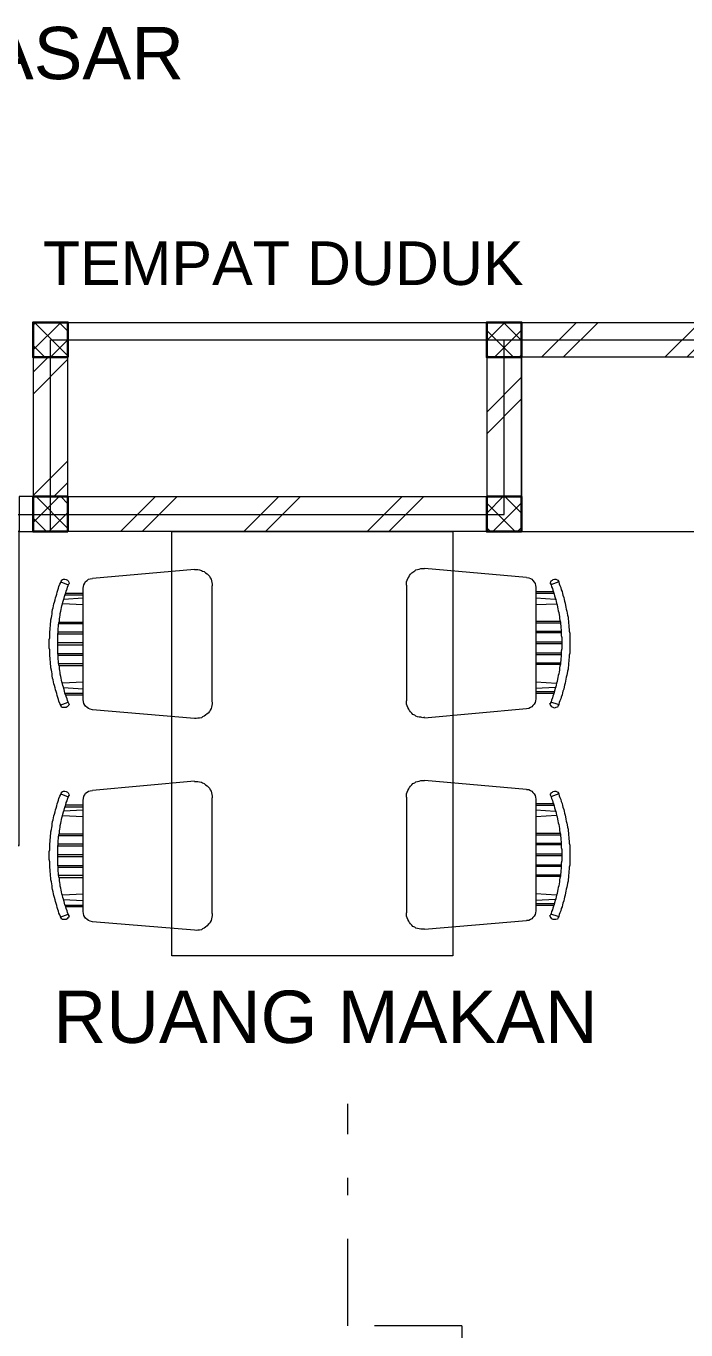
# Model space of a CAD drawing. Header units: millimetres. Extents: x -10 to 1564, y -8 to 383.
# Drawn here: x 0.03 to 3.82, y 49.57 to 57.05 of the extents above; entities that cross this region are included whole.
import ezdxf

# ---------------------------------------------------------------- set-up
doc = ezdxf.new("R2010")
doc.units = ezdxf.units.MM
doc.header["$MEASUREMENT"] = 0
doc.linetypes.add('DASHDOT', pattern=[1, 0.5, -0.25, 0, -0.25])
for name, color, linetype, lineweight in [('ars', 11, 'Continuous', 0), ('FUR', 141, 'Continuous', 15), ('KOL', 1, 'Continuous', 30), ('KOLOM', 4, 'Continuous', 9), ('KUSEN', 6, 'Continuous', 15), ('LAN', 7, 'Continuous', 9), ('not', 7, 'Continuous', 20), ('SANITAIR', 15, 'Continuous', 9), ('tem', 5, 'Continuous', 20)]:
    doc.layers.add(name, color=color, linetype=linetype, lineweight=lineweight)
doc.layers.add('AS', color=1, linetype='Continuous', lineweight=5, plot=False)
doc.styles.get("Standard").update_dxf_attribs({"font": 'arial.ttf'})
pattern_1 = [(45, (0.07503, 58.59886), (-0.353553, 0.353553), []), (45, (0.20003, 58.59886), (-0.353553, 0.353553), [])]

# ---------------------------------------------------------------- blocks, each defined once
blk = doc.blocks.new('P-90')
at = {"layer": 'KUSEN'}
blk.add_lwpolyline([(374.6908, -21.5979), (374.7408, -21.5979), (374.7408, -22.4979), (374.6908, -22.4979)], close=True, dxfattribs=at)
at = {"layer": 'KUSEN', "lineweight": 9}
for points in [[(373.8008, -22.4979), (373.8408, -22.4979), (373.8408, -22.5979), (373.8008, -22.5979)], [(374.7408, -22.4979), (374.7808, -22.4979), (374.7808, -22.5979), (374.7408, -22.5979)]]:
    blk.add_lwpolyline(points, close=True, dxfattribs=at)
at = {"layer": 'KUSEN'}
blk.add_arc((374.7408, -22.4979), 0.9, 90, 180, dxfattribs=at)
blk = doc.blocks.new('K 10.10')
at = {"layer": 'ars'}
h = blk.add_hatch(dxfattribs=at)
h.set_pattern_fill('_USER', color=256, scale=0.05, angle=45, double=1, pattern_type=0)
h.set_pattern_definition([(45, (1560.78834, 1375.80689), (-0.03535534, 0.03535534), []), (135, (1560.78834, 1375.80689), (-0.03535534, -0.03535534), [])])
h.paths.add_polyline_path([(1560.5383, 1380.4069), (1560.6383, 1380.4069), (1560.6383, 1380.5069), (1560.5383, 1380.5069)])
at = {"layer": 'KOL'}
blk.add_lwpolyline([(1560.5383, 1380.4069), (1560.6383, 1380.4069), (1560.6383, 1380.5069), (1560.5383, 1380.5069)], close=True, dxfattribs=at)
blk = doc.blocks.new('MEJA MAKAN')
at = {"layer": 'FUR'}
for points in [[(0.4025, 1.2167), (-0.4025, 1.2167)], [(-0.4025, 1.2167), (-0.4025, 0)], [(0.4025, 0), (0.4025, 1.2167)], [(-0.3372, 1.1429), (-0.6301, 1.1186)], [(-0.2863, 1.0956), (-0.2863, 1.1005), (-0.2875, 1.1053), (-0.2887, 1.1102), (-0.29, 1.115), (-0.2924, 1.1199), (-0.2948, 1.1235), (-0.2984, 1.1271), (-0.3008, 1.1308), (-0.3057, 1.1344), (-0.3093, 1.1368), (-0.3142, 1.1392), (-0.3178, 1.1416), (-0.3226, 1.1429), (-0.3275, 1.1429), (-0.3323, 1.1441), (-0.3372, 1.1429)], [(0.3214, 1.1404), (0.3166, 1.1404), (0.3117, 1.1404), (0.3069, 1.1392), (0.3021, 1.138), (0.2972, 1.1368), (0.2936, 1.1344), (0.2887, 1.132), (0.2851, 1.1283), (0.2815, 1.1247), (0.2791, 1.1211), (0.2766, 1.1174), (0.2742, 1.1126), (0.2718, 1.1077), (0.2706, 1.1029), (0.2706, 1.0981), (0.2706, 1.0932)], [(0.3214, 1.1404), (0.6144, 1.115)], [(-0.7185, 1.1114), (-0.7209, 1.1053), (-0.7234, 1.0993), (-0.7258, 1.0944), (-0.727, 1.0884), (-0.7294, 1.0835), (-0.7306, 1.0775), (-0.7318, 1.0726), (-0.7343, 1.0666), (-0.7355, 1.0605), (-0.7367, 1.0557), (-0.7391, 1.0496), (-0.7403, 1.0436), (-0.7415, 1.0387), (-0.7427, 1.0327), (-0.7439, 1.0266), (-0.7452, 1.0218), (-0.7452, 1.0157), (-0.7464, 1.0097), (-0.7476, 1.0048), (-0.7488, 0.9988), (-0.7488, 0.9927), (-0.75, 0.9867), (-0.75, 0.9818), (-0.7512, 0.9758), (-0.7512, 0.9697), (-0.7524, 0.9637), (-0.7524, 0.9588), (-0.7524, 0.9528), (-0.7524, 0.9467), (-0.7536, 0.9407), (-0.7536, 0.9358), (-0.7536, 0.9298), (-0.7536, 0.9237), (-0.7536, 0.9177), (-0.7524, 0.9128), (-0.7524, 0.9068), (-0.7524, 0.9007), (-0.7524, 0.8947), (-0.7512, 0.8898), (-0.7512, 0.8838), (-0.75, 0.8777), (-0.75, 0.8717), (-0.7488, 0.8668), (-0.7488, 0.8608), (-0.7476, 0.8547), (-0.7464, 0.8487), (-0.7452, 0.8438), (-0.7452, 0.8378), (-0.7439, 0.8317), (-0.7427, 0.8269), (-0.7415, 0.8208), (-0.7403, 0.8148), (-0.7391, 0.8099), (-0.7367, 0.8039), (-0.7355, 0.7978), (-0.7343, 0.793), (-0.7318, 0.7869), (-0.7306, 0.7809), (-0.7294, 0.776), (-0.727, 0.77), (-0.7258, 0.7651), (-0.7234, 0.7591), (-0.7209, 0.7542), (-0.7185, 0.7482)], [(-0.6967, 1.1017), (-0.6992, 1.0969), (-0.7016, 1.092), (-0.7028, 1.0872), (-0.7052, 1.0811), (-0.7064, 1.0763), (-0.7088, 1.0702), (-0.71, 1.0654), (-0.7113, 1.0605), (-0.7125, 1.0545), (-0.7149, 1.0496), (-0.7161, 1.0436), (-0.7173, 1.0387), (-0.7185, 1.0327), (-0.7197, 1.0278), (-0.7209, 1.023), (-0.7222, 1.0169), (-0.7222, 1.0121), (-0.7234, 1.0061), (-0.7246, 1.0012), (-0.7246, 0.9952), (-0.7258, 0.9903), (-0.727, 0.9843), (-0.727, 0.9794), (-0.7282, 0.9734), (-0.7282, 0.9685), (-0.7282, 0.9625), (-0.7294, 0.9564), (-0.7294, 0.9516), (-0.7294, 0.9455), (-0.7294, 0.9407), (-0.7294, 0.9346), (-0.7294, 0.9298), (-0.7294, 0.9237), (-0.7294, 0.9189), (-0.7294, 0.9128), (-0.7294, 0.908), (-0.7294, 0.9019), (-0.7282, 0.8971), (-0.7282, 0.891), (-0.7282, 0.8862), (-0.727, 0.8801), (-0.727, 0.8753), (-0.7258, 0.8692), (-0.7246, 0.8644), (-0.7246, 0.8584), (-0.7234, 0.8535), (-0.7222, 0.8475), (-0.7222, 0.8426), (-0.7209, 0.8366), (-0.7197, 0.8317), (-0.7185, 0.8257), (-0.7173, 0.8208), (-0.7161, 0.8148), (-0.7149, 0.8099), (-0.7125, 0.8039), (-0.7113, 0.799), (-0.71, 0.7942), (-0.7076, 0.7881), (-0.7064, 0.7833), (-0.7052, 0.7772), (-0.7028, 0.7724), (-0.7016, 0.7676), (-0.6992, 0.7615), (-0.6967, 0.7567)], [(-0.7222, 1.1053), (-0.6992, 1.0969)], [(-0.6967, 1.1017), (-0.6979, 1.1053), (-0.7004, 1.1077), (-0.7028, 1.1102), (-0.7052, 1.1126), (-0.7088, 1.1126), (-0.7125, 1.1126), (-0.7161, 1.1126), (-0.7185, 1.1102)], [(-0.6301, 1.1186), (-0.6362, 1.1174), (-0.641, 1.115), (-0.6447, 1.1126), (-0.6495, 1.109), (-0.6519, 1.1053), (-0.6544, 1.1005), (-0.6556, 1.0956), (-0.6568, 1.0896)], [(-0.6568, 1.0896), (-0.6568, 0.77)], [(-0.2863, 1.0956), (-0.2863, 0.7639)], [(0.2706, 0.7615), (0.2706, 1.0932)], [(0.641, 1.0872), (0.6398, 1.0932), (0.6386, 1.0981), (0.6362, 1.1029), (0.6326, 1.1065), (0.6289, 1.1102), (0.6253, 1.1126), (0.6205, 1.115), (0.6144, 1.115)], [(0.641, 0.7676), (0.641, 1.0872)], [(0.704, 1.1102), (0.7016, 1.1114), (0.6979, 1.1126), (0.6943, 1.1126), (0.6907, 1.1126), (0.687, 1.1102), (0.6846, 1.1077), (0.6822, 1.1041), (0.681, 1.1005)], [(0.6822, 0.7554), (0.6846, 0.7603), (0.6858, 0.7651), (0.6883, 0.7712), (0.6895, 0.776), (0.6919, 0.7809), (0.6931, 0.7869), (0.6943, 0.7918), (0.6967, 0.7978), (0.6979, 0.8027), (0.6992, 0.8075), (0.7004, 0.8136), (0.7016, 0.8184), (0.7028, 0.8245), (0.704, 0.8293), (0.7052, 0.8354), (0.7064, 0.8402), (0.7076, 0.8462), (0.7088, 0.8511), (0.7088, 0.8571), (0.71, 0.862), (0.7113, 0.868), (0.7113, 0.8729), (0.7125, 0.8789), (0.7125, 0.8838), (0.7137, 0.8898), (0.7137, 0.8947), (0.7137, 0.9007), (0.7137, 0.9056), (0.7149, 0.9116), (0.7149, 0.9165), (0.7149, 0.9225), (0.7149, 0.9274), (0.7149, 0.9334), (0.7149, 0.9383), (0.7149, 0.9443), (0.7137, 0.9504), (0.7137, 0.9552), (0.7137, 0.9613), (0.7137, 0.9661), (0.7125, 0.9722), (0.7125, 0.977), (0.7113, 0.9831), (0.7113, 0.9879), (0.71, 0.9939), (0.7088, 0.9988), (0.7088, 1.0048), (0.7076, 1.0097), (0.7064, 1.0157), (0.7052, 1.0206), (0.704, 1.0266), (0.7028, 1.0315), (0.7016, 1.0375), (0.7004, 1.0424), (0.6992, 1.0472), (0.6979, 1.0533), (0.6967, 1.0581), (0.6943, 1.0642), (0.6931, 1.069), (0.6919, 1.0738), (0.6895, 1.0799), (0.6883, 1.0847), (0.6858, 1.0896), (0.6846, 1.0956), (0.6822, 1.1005)], [(0.7052, 1.1041), (0.6834, 1.0969)], [(0.704, 0.747), (0.7064, 0.7518), (0.7076, 0.7579), (0.71, 0.7627), (0.7125, 0.7688), (0.7137, 0.7736), (0.7161, 0.7797), (0.7173, 0.7857), (0.7185, 0.7906), (0.7209, 0.7966), (0.7222, 0.8015), (0.7234, 0.8075), (0.7246, 0.8136), (0.7258, 0.8184), (0.727, 0.8245), (0.7282, 0.8305), (0.7294, 0.8366), (0.7306, 0.8414), (0.7318, 0.8475), (0.7331, 0.8535), (0.7331, 0.8584), (0.7343, 0.8644), (0.7343, 0.8705), (0.7355, 0.8765), (0.7355, 0.8814), (0.7367, 0.8874), (0.7367, 0.8935), (0.7379, 0.8995), (0.7379, 0.9044), (0.7379, 0.9104), (0.7379, 0.9165), (0.7379, 0.9225), (0.7379, 0.9274), (0.7379, 0.9334), (0.7379, 0.9395), (0.7379, 0.9455), (0.7379, 0.9504), (0.7379, 0.9564), (0.7367, 0.9625), (0.7367, 0.9685), (0.7355, 0.9734), (0.7355, 0.9794), (0.7343, 0.9855), (0.7343, 0.9915), (0.7331, 0.9964), (0.7331, 1.0024), (0.7318, 1.0085), (0.7306, 1.0145), (0.7294, 1.0194), (0.7282, 1.0254), (0.727, 1.0315), (0.7258, 1.0363), (0.7246, 1.0424), (0.7234, 1.0484), (0.7222, 1.0533), (0.7209, 1.0593), (0.7185, 1.0654), (0.7173, 1.0702), (0.7161, 1.0763), (0.7137, 1.0811), (0.7125, 1.0872), (0.71, 1.0932), (0.7076, 1.0981), (0.7064, 1.1041), (0.704, 1.109)], [(-0.6568, 1.0593), (-0.7137, 1.0557)], [(-0.7076, 1.0751), (-0.6568, 1.0751)], [(-0.7076, 1.0714), (-0.6568, 1.0714)], [(0.6907, 1.0726), (0.641, 1.0726)], [(0.6931, 1.0678), (0.641, 1.0678)], [(0.641, 1.0569), (0.6967, 1.0545)], [(-0.6568, 1.04), (-0.7161, 1.0424)], [(0.641, 1.0375), (0.7004, 1.0412)], [(-0.7258, 0.9915), (-0.6568, 0.9915)], [(-0.7258, 0.9855), (-0.6568, 0.9855)], [(0.71, 0.9891), (0.641, 0.9891)], [(0.71, 0.9855), (0.641, 0.9855)], [(-0.7294, 0.9625), (-0.6568, 0.9625)], [(-0.7294, 0.9576), (-0.6568, 0.9576)], [(0.7125, 0.96), (0.641, 0.96)], [(0.7125, 0.9564), (0.641, 0.9564)], [(-0.7294, 0.9322), (-0.6568, 0.9322)], [(-0.7294, 0.9262), (-0.6568, 0.9262)], [(-0.7294, 0.9007), (-0.6568, 0.9007)], [(0.7137, 0.9298), (0.641, 0.9298)], [(0.7137, 0.9249), (0.641, 0.9249)], [(0.7125, 0.8983), (0.641, 0.8983)], [(-0.7294, 0.8959), (-0.6568, 0.8959)], [(-0.7258, 0.8717), (-0.6568, 0.8717)], [(-0.7258, 0.8668), (-0.6568, 0.8668)], [(0.7125, 0.8947), (0.641, 0.8947)], [(0.71, 0.8705), (0.641, 0.8705)], [(0.71, 0.8656), (0.641, 0.8656)], [(-0.6568, 0.8184), (-0.7161, 0.8148)], [(-0.6568, 0.799), (-0.7125, 0.8015)], [(-0.7088, 0.7893), (-0.6568, 0.7893)], [(0.641, 0.8172), (0.7004, 0.8136)], [(0.641, 0.7978), (0.6967, 0.8015)], [(0.6919, 0.7857), (0.641, 0.7857)], [(-0.7209, 0.7518), (-0.6992, 0.7603)], [(-0.7197, 0.7482), (-0.7161, 0.7458), (-0.7125, 0.7446), (-0.7088, 0.7446), (-0.7052, 0.7458), (-0.7016, 0.747), (-0.6992, 0.7494), (-0.6979, 0.753), (-0.6967, 0.7567)], [(-0.7076, 0.7833), (-0.6568, 0.7833)], [(-0.6568, 0.77), (-0.6556, 0.7651), (-0.6544, 0.7591), (-0.6519, 0.7554), (-0.6495, 0.7506), (-0.6447, 0.747), (-0.641, 0.7446), (-0.6362, 0.7433), (-0.6301, 0.7421)], [(-0.3372, 0.7167), (-0.3323, 0.7167), (-0.3275, 0.7167), (-0.3226, 0.7179), (-0.3178, 0.7191), (-0.3142, 0.7203), (-0.3093, 0.7228), (-0.3057, 0.7264), (-0.3008, 0.7288), (-0.2984, 0.7324), (-0.2948, 0.7361), (-0.2924, 0.7409), (-0.29, 0.7446), (-0.2887, 0.7494), (-0.2875, 0.7542), (-0.2863, 0.7591), (-0.2863, 0.7639)], [(0.2706, 0.7615), (0.2706, 0.7567), (0.2706, 0.7518), (0.2718, 0.747), (0.2742, 0.7421), (0.2766, 0.7373), (0.2791, 0.7337), (0.2815, 0.73), (0.2851, 0.7264), (0.2887, 0.7228), (0.2936, 0.7203), (0.2972, 0.7179), (0.3021, 0.7167), (0.3069, 0.7155), (0.3117, 0.7143), (0.3166, 0.7143), (0.3214, 0.7143)], [(0.6144, 0.7397), (0.6205, 0.7397), (0.6253, 0.7421), (0.6289, 0.7446), (0.6326, 0.7482), (0.6362, 0.7518), (0.6386, 0.7567), (0.6398, 0.7615), (0.641, 0.7676)], [(0.6907, 0.7809), (0.641, 0.7809)], [(0.6822, 0.7554), (0.6834, 0.7518), (0.6846, 0.7494), (0.6883, 0.747), (0.6907, 0.7458), (0.6943, 0.7446), (0.6979, 0.7446), (0.7004, 0.7458), (0.704, 0.747)], [(0.7064, 0.7518), (0.6834, 0.7603)], [(-0.3372, 0.7155), (-0.6301, 0.7421)], [(0.3214, 0.7131), (0.6144, 0.7385)], [(-0.3372, 0.5363), (-0.6301, 0.5109)], [(-0.2863, 0.4891), (-0.2863, 0.4939), (-0.2875, 0.4988), (-0.2887, 0.5036), (-0.29, 0.5073), (-0.2924, 0.5121), (-0.2948, 0.5157), (-0.2984, 0.5206), (-0.3008, 0.523), (-0.3057, 0.5266), (-0.3093, 0.5291), (-0.3142, 0.5315), (-0.3178, 0.5339), (-0.3226, 0.5351), (-0.3275, 0.5351), (-0.3323, 0.5363), (-0.3372, 0.5363)], [(0.3214, 0.5327), (0.3166, 0.5339), (0.3117, 0.5327), (0.3069, 0.5327), (0.3021, 0.5315), (0.2972, 0.5291), (0.2936, 0.5266), (0.2887, 0.5242), (0.2851, 0.5206), (0.2815, 0.5169), (0.2791, 0.5133), (0.2766, 0.5097), (0.2742, 0.5048), (0.2718, 0.5), (0.2706, 0.4952), (0.2706, 0.4903), (0.2706, 0.4855)], [(0.3214, 0.5339), (0.6144, 0.5073)], [(-0.7185, 0.5036), (-0.7209, 0.4976), (-0.7234, 0.4927), (-0.7258, 0.4867), (-0.727, 0.4818), (-0.7294, 0.4758), (-0.7306, 0.4697), (-0.7318, 0.4649), (-0.7343, 0.4588), (-0.7355, 0.454), (-0.7367, 0.4479), (-0.7391, 0.4419), (-0.7403, 0.437), (-0.7415, 0.431), (-0.7427, 0.4249), (-0.7439, 0.4201), (-0.7452, 0.414), (-0.7452, 0.408), (-0.7464, 0.4019), (-0.7476, 0.3971), (-0.7488, 0.391), (-0.7488, 0.385), (-0.75, 0.3801), (-0.75, 0.3741), (-0.7512, 0.368), (-0.7512, 0.362), (-0.7524, 0.3571), (-0.7524, 0.3511), (-0.7524, 0.345), (-0.7524, 0.339), (-0.7536, 0.3341), (-0.7536, 0.3281), (-0.7536, 0.322), (-0.7536, 0.316), (-0.7536, 0.3099), (-0.7524, 0.3051), (-0.7524, 0.299), (-0.7524, 0.293), (-0.7524, 0.2869), (-0.7512, 0.2821), (-0.7512, 0.276), (-0.75, 0.27), (-0.75, 0.2639), (-0.7488, 0.2591), (-0.7488, 0.253), (-0.7476, 0.247), (-0.7464, 0.2421), (-0.7452, 0.2361), (-0.7452, 0.23), (-0.7439, 0.224), (-0.7427, 0.2191), (-0.7415, 0.2131), (-0.7403, 0.207), (-0.7391, 0.2022), (-0.7367, 0.1961), (-0.7355, 0.1901), (-0.7343, 0.1852), (-0.7318, 0.1792), (-0.7306, 0.1743), (-0.7294, 0.1683), (-0.727, 0.1622), (-0.7258, 0.1574), (-0.7234, 0.1513), (-0.7209, 0.1465), (-0.7185, 0.1404)], [(-0.6967, 0.4952), (-0.6992, 0.4891), (-0.7016, 0.4843), (-0.7028, 0.4794), (-0.7052, 0.4734), (-0.7064, 0.4685), (-0.7088, 0.4637), (-0.71, 0.4576), (-0.7113, 0.4528), (-0.7125, 0.4467), (-0.7149, 0.4419), (-0.7161, 0.437), (-0.7173, 0.431), (-0.7185, 0.4262), (-0.7197, 0.4201), (-0.7209, 0.4153), (-0.7222, 0.4092), (-0.7222, 0.4044), (-0.7234, 0.3983), (-0.7246, 0.3935), (-0.7246, 0.3874), (-0.7258, 0.3826), (-0.727, 0.3765), (-0.727, 0.3717), (-0.7282, 0.3656), (-0.7282, 0.3608), (-0.7282, 0.3547), (-0.7294, 0.3499), (-0.7294, 0.3438), (-0.7294, 0.339), (-0.7294, 0.3329), (-0.7294, 0.3281), (-0.7294, 0.322), (-0.7294, 0.316), (-0.7294, 0.3111), (-0.7294, 0.3051), (-0.7294, 0.3002), (-0.7294, 0.2942), (-0.7282, 0.2893), (-0.7282, 0.2833), (-0.7282, 0.2785), (-0.727, 0.2724), (-0.727, 0.2676), (-0.7258, 0.2615), (-0.7246, 0.2567), (-0.7246, 0.2506), (-0.7234, 0.2458), (-0.7222, 0.2397), (-0.7222, 0.2349), (-0.7209, 0.2288), (-0.7197, 0.224), (-0.7185, 0.2179), (-0.7173, 0.2131), (-0.7161, 0.207), (-0.7149, 0.2022), (-0.7125, 0.1973), (-0.7113, 0.1913), (-0.71, 0.1864), (-0.7076, 0.1804), (-0.7064, 0.1755), (-0.7052, 0.1707), (-0.7028, 0.1646), (-0.7016, 0.1598), (-0.6992, 0.155), (-0.6967, 0.1489)], [(-0.7222, 0.4976), (-0.6992, 0.4891)], [(-0.6967, 0.4952), (-0.6979, 0.4976), (-0.7004, 0.5012), (-0.7028, 0.5024), (-0.7052, 0.5048), (-0.7088, 0.5048), (-0.7125, 0.5048), (-0.7161, 0.5048), (-0.7185, 0.5036)], [(-0.6301, 0.5109), (-0.6362, 0.5097), (-0.641, 0.5073), (-0.6447, 0.5048), (-0.6495, 0.5012), (-0.6519, 0.4976), (-0.6544, 0.4927), (-0.6556, 0.4879), (-0.6568, 0.4818)], [(-0.2863, 0.4879), (-0.2863, 0.1562)], [(0.641, 0.4794), (0.6398, 0.4855), (0.6386, 0.4903), (0.6362, 0.4952), (0.6326, 0.4988), (0.6289, 0.5024), (0.6253, 0.5048), (0.6205, 0.5073), (0.6144, 0.5085)], [(0.704, 0.5024), (0.7016, 0.5036), (0.6979, 0.5048), (0.6943, 0.5061), (0.6907, 0.5048), (0.687, 0.5024), (0.6846, 0.5), (0.6822, 0.4964), (0.681, 0.4927)], [(0.6822, 0.1477), (0.6846, 0.1525), (0.6858, 0.1586), (0.6883, 0.1634), (0.6895, 0.1683), (0.6919, 0.1743), (0.6931, 0.1792), (0.6943, 0.184), (0.6967, 0.1901), (0.6979, 0.1949), (0.6992, 0.201), (0.7004, 0.2058), (0.7016, 0.2107), (0.7028, 0.2167), (0.704, 0.2215), (0.7052, 0.2276), (0.7064, 0.2324), (0.7076, 0.2385), (0.7088, 0.2433), (0.7088, 0.2494), (0.71, 0.2542), (0.7113, 0.2603), (0.7113, 0.2651), (0.7125, 0.2712), (0.7125, 0.276), (0.7137, 0.2821), (0.7137, 0.2869), (0.7137, 0.293), (0.7137, 0.2978), (0.7149, 0.3039), (0.7149, 0.3087), (0.7149, 0.3148), (0.7149, 0.3208), (0.7149, 0.3257), (0.7149, 0.3317), (0.7149, 0.3366), (0.7137, 0.3426), (0.7137, 0.3475), (0.7137, 0.3535), (0.7137, 0.3584), (0.7125, 0.3644), (0.7125, 0.3692), (0.7113, 0.3753), (0.7113, 0.3801), (0.71, 0.3862), (0.7088, 0.391), (0.7088, 0.3971), (0.7076, 0.4019), (0.7064, 0.408), (0.7052, 0.4128), (0.704, 0.4189), (0.7028, 0.4237), (0.7016, 0.4298), (0.7004, 0.4346), (0.6992, 0.4407), (0.6979, 0.4455), (0.6967, 0.4504), (0.6943, 0.4564), (0.6931, 0.4613), (0.6919, 0.4673), (0.6895, 0.4722), (0.6883, 0.477), (0.6858, 0.4831), (0.6846, 0.4879), (0.6822, 0.4927)], [(0.7052, 0.4964), (0.6834, 0.4891)], [(0.704, 0.1392), (0.7064, 0.1441), (0.7076, 0.1501), (0.71, 0.155), (0.7125, 0.161), (0.7137, 0.1671), (0.7161, 0.1719), (0.7173, 0.178), (0.7185, 0.1828), (0.7209, 0.1889), (0.7222, 0.1949), (0.7234, 0.1998), (0.7246, 0.2058), (0.7258, 0.2119), (0.727, 0.2167), (0.7282, 0.2228), (0.7294, 0.2288), (0.7306, 0.2337), (0.7318, 0.2397), (0.7331, 0.2458), (0.7331, 0.2518), (0.7343, 0.2567), (0.7343, 0.2627), (0.7355, 0.2688), (0.7355, 0.2748), (0.7367, 0.2797), (0.7367, 0.2857), (0.7379, 0.2918), (0.7379, 0.2978), (0.7379, 0.3027), (0.7379, 0.3087), (0.7379, 0.3148), (0.7379, 0.3208), (0.7379, 0.3257), (0.7379, 0.3317), (0.7379, 0.3378), (0.7379, 0.3438), (0.7379, 0.3487), (0.7367, 0.3547), (0.7367, 0.3608), (0.7355, 0.3668), (0.7355, 0.3717), (0.7343, 0.3777), (0.7343, 0.3838), (0.7331, 0.3898), (0.7331, 0.3947), (0.7318, 0.4007), (0.7306, 0.4068), (0.7294, 0.4116), (0.7282, 0.4177), (0.727, 0.4237), (0.7258, 0.4286), (0.7246, 0.4346), (0.7234, 0.4407), (0.7222, 0.4455), (0.7209, 0.4516), (0.7185, 0.4576), (0.7173, 0.4625), (0.7161, 0.4685), (0.7137, 0.4746), (0.7125, 0.4794), (0.71, 0.4855), (0.7076, 0.4903), (0.7064, 0.4964), (0.704, 0.5012)], [(-0.6568, 0.4516), (-0.7137, 0.4479)], [(-0.7076, 0.4685), (-0.6568, 0.4685)], [(-0.7076, 0.4637), (-0.6568, 0.4637)], [(-0.6568, 0.4818), (-0.6568, 0.1622)], [(0.2706, 0.1538), (0.2706, 0.4855)], [(0.641, 0.1598), (0.641, 0.4794)], [(0.6907, 0.4649), (0.641, 0.4649)], [(0.6931, 0.46), (0.641, 0.46)], [(0.641, 0.4492), (0.6967, 0.4467)], [(-0.6568, 0.4322), (-0.7161, 0.4346)], [(0.641, 0.431), (0.7004, 0.4346)], [(-0.7258, 0.3838), (-0.6568, 0.3838)], [(-0.7258, 0.3789), (-0.6568, 0.3789)], [(0.71, 0.3814), (0.641, 0.3814)], [(0.71, 0.3777), (0.641, 0.3777)], [(-0.7294, 0.3547), (-0.6568, 0.3547)], [(-0.7294, 0.3499), (-0.6568, 0.3499)], [(0.7125, 0.3535), (0.641, 0.3535)], [(0.7125, 0.3487), (0.641, 0.3487)], [(-0.7294, 0.3245), (-0.6568, 0.3245)], [(-0.7294, 0.3184), (-0.6568, 0.3184)], [(0.7137, 0.322), (0.641, 0.322)], [(0.7137, 0.3172), (0.641, 0.3172)], [(-0.7294, 0.293), (-0.6568, 0.293)], [(-0.7294, 0.2881), (-0.6568, 0.2881)], [(-0.7258, 0.2639), (-0.6568, 0.2639)], [(0.7125, 0.2906), (0.641, 0.2906)], [(0.7125, 0.2869), (0.641, 0.2869)], [(0.71, 0.2627), (0.641, 0.2627)], [(-0.7258, 0.2603), (-0.6568, 0.2603)], [(0.71, 0.2579), (0.641, 0.2579)], [(-0.6568, 0.2107), (-0.7161, 0.207)], [(-0.6568, 0.1913), (-0.7125, 0.1949)], [(0.641, 0.2094), (0.7004, 0.207)], [(0.641, 0.1901), (0.6967, 0.1937)], [(-0.7209, 0.1441), (-0.6992, 0.1525)], [(-0.7088, 0.1816), (-0.6568, 0.1816)], [(-0.7076, 0.1768), (-0.6568, 0.1768)], [(-0.6568, 0.1622), (-0.6556, 0.1574), (-0.6544, 0.1525), (-0.6519, 0.1477), (-0.6495, 0.1429), (-0.6447, 0.1404), (-0.641, 0.1368), (-0.6362, 0.1356), (-0.6301, 0.1344)], [(-0.3372, 0.109), (-0.3323, 0.109), (-0.3275, 0.109), (-0.3226, 0.1102), (-0.3178, 0.1114), (-0.3142, 0.1138), (-0.3093, 0.115), (-0.3057, 0.1186), (-0.3008, 0.1211), (-0.2984, 0.1247), (-0.2948, 0.1283), (-0.2924, 0.1332), (-0.29, 0.1368), (-0.2887, 0.1416), (-0.2875, 0.1465), (-0.2863, 0.1513), (-0.2863, 0.1562)], [(0.2706, 0.1538), (0.2706, 0.1489), (0.2706, 0.1441), (0.2718, 0.1392), (0.2742, 0.1344), (0.2766, 0.1308), (0.2791, 0.1259), (0.2815, 0.1223), (0.2851, 0.1186), (0.2887, 0.1162), (0.2936, 0.1126), (0.2972, 0.1102), (0.3021, 0.109), (0.3069, 0.1077), (0.3117, 0.1065), (0.3166, 0.1065), (0.3214, 0.1065)], [(0.6144, 0.132), (0.6205, 0.1332), (0.6253, 0.1344), (0.6289, 0.1368), (0.6326, 0.1404), (0.6362, 0.1453), (0.6386, 0.1489), (0.6398, 0.155), (0.641, 0.1598)], [(0.6919, 0.178), (0.641, 0.178)], [(0.6907, 0.1731), (0.641, 0.1731)], [(0.7064, 0.1441), (0.6834, 0.1525)], [(-0.7197, 0.1404), (-0.7161, 0.138), (-0.7125, 0.1368), (-0.7088, 0.1368), (-0.7052, 0.138), (-0.7016, 0.1392), (-0.6992, 0.1416), (-0.6979, 0.1453), (-0.6967, 0.1489)], [(-0.3372, 0.109), (-0.6301, 0.1344)], [(0.3214, 0.1053), (0.6144, 0.1308)], [(0.6822, 0.1477), (0.6834, 0.1441), (0.6846, 0.1416), (0.6883, 0.1392), (0.6907, 0.138), (0.6943, 0.1368), (0.6979, 0.1368), (0.7004, 0.138), (0.704, 0.1392)], [(-0.4025, 0), (0.4025, 0)]]:
    blk.add_lwpolyline(points, dxfattribs=at)

msp = doc.modelspace()

# ---------------------------------------------------------------- hatches: boundary and pattern name
at = {"layer": 'ars'}
h = msp.add_hatch(dxfattribs=at)
h.set_pattern_fill('TEMBOK', color=256, scale=0.5, style=0, double=1)
h.set_pattern_definition(pattern_1)
h.paths.add_polyline_path([(2.875, 55.3489), (5.487, 55.3489), (5.487, 55.1489), (2.875, 55.1489)])
h = msp.add_hatch(dxfattribs=at)
h.set_pattern_fill('TEMBOK', color=256, scale=0.5, style=0, double=1)
h.set_pattern_definition(pattern_1)
h.paths.add_polyline_path([(0.0747, 55.1489), (0.0745, 54.3498), (0.2745, 54.3498), (0.2747, 55.1489)])
h = msp.add_hatch(dxfattribs=at)
h.set_pattern_fill('TEMBOK', color=256, scale=0.5, style=0, double=1)
h.set_pattern_definition(pattern_1)
h.paths.add_polyline_path([(2.6752, 55.1489), (2.675, 54.3498), (2.875, 54.3498), (2.8752, 55.1489)])
h = msp.add_hatch(dxfattribs=at)
h.set_pattern_fill('TEMBOK', color=256, scale=0.5, style=0, double=1)
h.set_pattern_definition(pattern_1)
h.paths.add_polyline_path([(0.2747, 54.3498), (2.675, 54.3498), (2.675, 54.1498), (0.2747, 54.1498)])

# ---------------------------------------------------------------- linework, layer by layer
at = {"layer": 'AS'}
for p, q in [((0.1749, 54.1498), (0.1749, 55.2489)), ((0.1749, 55.2489), (5.587, 55.2489)), ((2.7752, 54.2479), (2.7752, 55.2489)), ((-2.1251, 54.2479), (2.7752, 54.2479))]:
    msp.add_line(p, q, dxfattribs=at)
at = {"layer": 'KOLOM'}
for points in [[(0.2747, 55.1489), (0.2747, 55.3489), (0.075, 55.3489), (0.075, 55.1489)], [(2.875, 55.1489), (2.875, 55.3489), (2.6754, 55.3489), (2.6754, 55.1489)], [(0.2747, 54.1498), (0.2747, 54.3498), (0.075, 54.3498), (0.075, 54.1498)], [(2.875, 54.1498), (2.875, 54.3498), (2.6754, 54.3498), (2.6754, 54.1498)]]:
    msp.add_lwpolyline(points, close=True, dxfattribs=at)
at = {"layer": 'LAN'}
msp.add_line((0.2747, 55.3489), (2.675, 55.3489), dxfattribs=at)
at = {"layer": 'not', "linetype": 'DASHDOT'}
for p, q in [((1.8785, 49.5947), (1.8785, 50.8676)), ((2.5327, 49.5947), (1.8785, 49.5947)), ((2.5327, 49.5947), (2.5327, 41.3384))]:
    msp.add_line(p, q, dxfattribs=at)
at = {"layer": 'SANITAIR'}
msp.add_lwpolyline([(5.487, 55.1489), (2.875, 55.1489), (2.875, 54.1498), (5.487, 54.1498)], close=True, dxfattribs=at)
at = {"layer": 'tem'}
for points in [[(2.875, 55.3489), (5.487, 55.3489), (5.487, 55.1489), (2.875, 55.1489)], [(0.0747, 55.1489), (0.0745, 54.3498), (0.2745, 54.3498), (0.2747, 55.1489)], [(2.6752, 55.1489), (2.675, 54.3498), (2.875, 54.3498), (2.8752, 55.1489)], [(0.2747, 54.3498), (2.675, 54.3498), (2.675, 54.1498), (0.2747, 54.1498)]]:
    msp.add_lwpolyline(points, close=True, dxfattribs=at)

# ---------------------------------------------------------------- block references
at = {"layer": 'FUR', "xscale": -2, "yscale": 2, "zscale": 2, "rotation": 180}
msp.add_blockref('MEJA MAKAN', (1.6749, 54.1498), dxfattribs=at)
at = {"layer": 'KOLOM', "extrusion": (0, 0, -1), "xscale": 2, "yscale": 2, "zscale": -2}
for p in [(-3121.3514, -2705.6649), (-3123.9517, -2705.6649), (-3121.3514, -2706.664), (-3123.9517, -2706.664)]:
    msp.add_blockref('K 10.10', p, dxfattribs=at)
at = {"layer": 'KUSEN', "xscale": -2, "yscale": 2, "zscale": 2, "rotation": 180}
msp.add_blockref('P-90', (-749.4865, 9.1541), dxfattribs=at)

# ---------------------------------------------------------------- texts
at = {"layer": 'not'}
for s, width, insert, char_height, attachment_point in [('\\pi0.46545;SELASAR', 2.840184, (-1.4589, 57.0433), 0.3, 1), ('\\pi0.046883;TEMPAT DUDUK', 2.840184, (0.0842, 55.8133), 0.25, 1), ('\\pi0.21385;RUANG MAKAN', 3.480709, (-0.0225, 51.2131), 0.3, 7)]:
    msp.add_mtext_dynamic_manual_height_columns(s, width=width, gutter_width=1, heights=[0], dxfattribs=dict(at, insert=insert, char_height=char_height, attachment_point=attachment_point))

doc.saveas('drawing.dxf')
